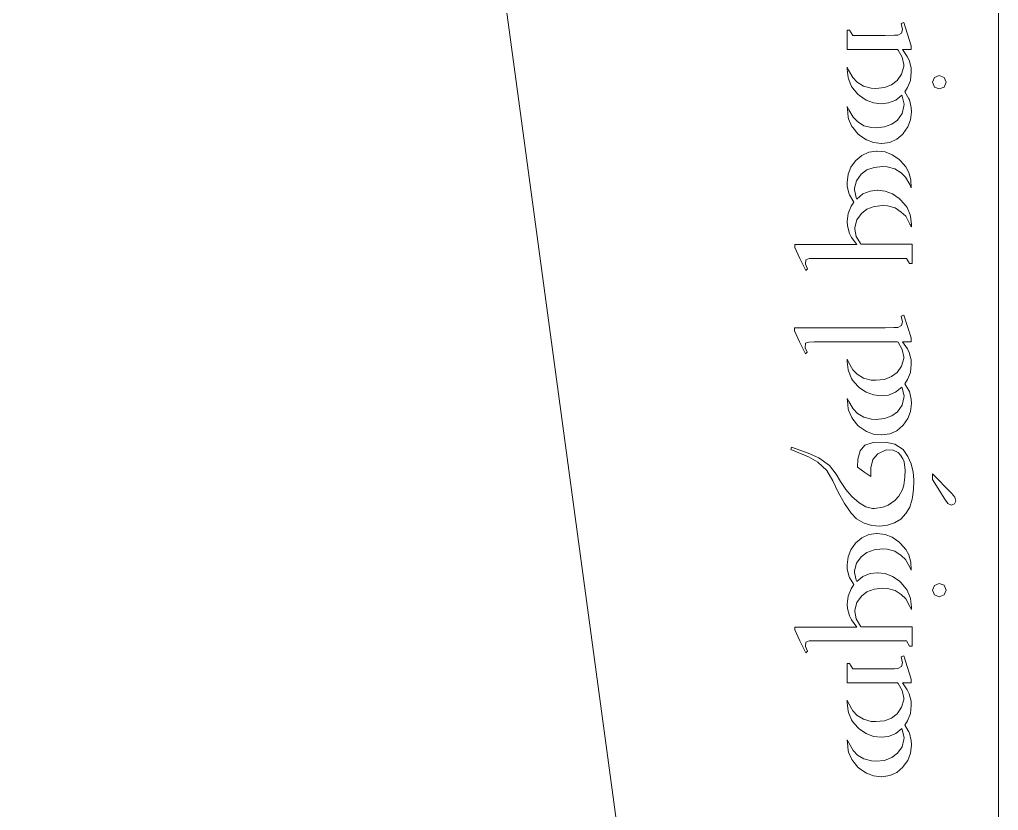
# Model space of a CAD drawing. Header units: inches. Extents: x 0.3 to 23.5, y 0.3 to 34.7.
# Drawn here: x 0.337 to 4.865, y 10.393 to 14.051 of the extents above; entities that cross this region are included whole.
import ezdxf

# ---------------------------------------------------------------- set-up
doc = ezdxf.new("R2010")
doc.units = ezdxf.units.IN
doc.header["$MEASUREMENT"] = 0
doc.layers.add('cut', color=6, linetype='Continuous', lineweight=0)
doc.layers.add('etch', color=1, linetype='Continuous', lineweight=0)

msp = doc.modelspace()

# ---------------------------------------------------------------- linework, layer by layer
at = {"layer": 'cut', "color": 6, "lineweight": 9, "true_color": 0xff00ff}
for points in [[(4.8649, 34.6554), (4.8649, 34.6554), (4.8649, 2.4646), (4.8649, 2.4646)], [(0.3366, 30.719), (0.3366, 30.719), (3.9259, 4.2305), (3.9259, 4.2305)]]:
    msp.add_open_spline(points, degree=3, dxfattribs=at)
at = {"layer": 'etch', "color": 1, "lineweight": 9, "true_color": 0xff0000}
for points in [[(4.4266, 14.0378), (4.4266, 14.0378), (4.4154, 14.0331), (4.4154, 14.0331)], [(4.4614, 13.9306), (4.4614, 13.9306), (4.4266, 14.0378), (4.4266, 14.0378)], [(4.1767, 14.003), (4.1767, 14.003), (4.1644, 14.003), (4.1644, 14.003)], [(4.1644, 14.003), (4.1644, 14.003), (4.1644, 13.9128), (4.1644, 13.9128)], [(4.1907, 13.9776), (4.1907, 13.9776), (4.1767, 14.003), (4.1767, 14.003)], [(4.4154, 14.0331), (4.4154, 14.0331), (4.421, 14.0049), (4.421, 14.0049)], [(4.421, 14.0049), (4.421, 14.0049), (4.4163, 13.9889), (4.4163, 13.9889)], [(4.3402, 13.9776), (4.3402, 13.9776), (4.1907, 13.9776), (4.1907, 13.9776)], [(4.3834, 13.9786), (4.3834, 13.9786), (4.3402, 13.9776), (4.3402, 13.9776)], [(4.3994, 13.9795), (4.3994, 13.9795), (4.3834, 13.9786), (4.3834, 13.9786)], [(4.4163, 13.9889), (4.4163, 13.9889), (4.3994, 13.9795), (4.3994, 13.9795)], [(4.1644, 13.9128), (4.1644, 13.9128), (4.3984, 13.9128), (4.3984, 13.9128)], [(4.3984, 13.9128), (4.3984, 13.9128), (4.4003, 13.9099), (4.4003, 13.9099)], [(4.4003, 13.9099), (4.4003, 13.9099), (4.4201, 13.8771), (4.4201, 13.8771)], [(4.421, 13.9128), (4.421, 13.9128), (4.4614, 13.9128), (4.4614, 13.9128)], [(4.4426, 13.8808), (4.4426, 13.8808), (4.421, 13.9128), (4.421, 13.9128)], [(4.4614, 13.9128), (4.4614, 13.9128), (4.4614, 13.9306), (4.4614, 13.9306)], [(4.4201, 13.8771), (4.4201, 13.8771), (4.4266, 13.8432), (4.4266, 13.8432)], [(4.452, 13.863), (4.452, 13.863), (4.4426, 13.8808), (4.4426, 13.8808)], [(4.4605, 13.8282), (4.4605, 13.8282), (4.452, 13.863), (4.452, 13.863)], [(4.172, 13.8178), (4.172, 13.8178), (4.1644, 13.8319), (4.1644, 13.8319)], [(4.1644, 13.8319), (4.1644, 13.8319), (4.1644, 13.8197), (4.1644, 13.8197)], [(4.1644, 13.8197), (4.1644, 13.8197), (4.1691, 13.7831), (4.1691, 13.7831)], [(4.1917, 13.7831), (4.1917, 13.7831), (4.172, 13.8178), (4.172, 13.8178)], [(4.4266, 13.8338), (4.4266, 13.8338), (4.4172, 13.7991), (4.4172, 13.7991)], [(4.4266, 13.8432), (4.4266, 13.8432), (4.4266, 13.8338), (4.4266, 13.8338)], [(4.4614, 13.8075), (4.4614, 13.8075), (4.4605, 13.8282), (4.4605, 13.8282)], [(4.1691, 13.7831), (4.1691, 13.7831), (4.171, 13.7765), (4.171, 13.7765)], [(4.171, 13.7765), (4.171, 13.7765), (4.1851, 13.7417), (4.1851, 13.7417)], [(4.2114, 13.7615), (4.2114, 13.7615), (4.1917, 13.7831), (4.1917, 13.7831)], [(4.3966, 13.769), (4.3966, 13.769), (4.3702, 13.7502), (4.3702, 13.7502)], [(4.4172, 13.7991), (4.4172, 13.7991), (4.3966, 13.769), (4.3966, 13.769)], [(4.4445, 13.737), (4.4445, 13.737), (4.4577, 13.7699), (4.4577, 13.7699)], [(4.4577, 13.7699), (4.4577, 13.7699), (4.4614, 13.8075), (4.4614, 13.8075)], [(4.5592, 13.7615), (4.5592, 13.7615), (4.5695, 13.7831), (4.5695, 13.7831)], [(4.5695, 13.7831), (4.5695, 13.7831), (4.5911, 13.7934), (4.5911, 13.7934)], [(4.5911, 13.7934), (4.5911, 13.7934), (4.6137, 13.784), (4.6137, 13.784)], [(4.6137, 13.784), (4.6137, 13.784), (4.6231, 13.7615), (4.6231, 13.7615)], [(4.1851, 13.7417), (4.1851, 13.7417), (4.1898, 13.7351), (4.1898, 13.7351)], [(4.1898, 13.7351), (4.1898, 13.7351), (4.2142, 13.706), (4.2142, 13.706)], [(4.2406, 13.7436), (4.2406, 13.7436), (4.2114, 13.7615), (4.2114, 13.7615)], [(4.2763, 13.7342), (4.2763, 13.7342), (4.2406, 13.7436), (4.2406, 13.7436)], [(4.2979, 13.7333), (4.2979, 13.7333), (4.2763, 13.7342), (4.2763, 13.7342)], [(4.3374, 13.737), (4.3374, 13.737), (4.2979, 13.7333), (4.2979, 13.7333)], [(4.3702, 13.7502), (4.3702, 13.7502), (4.3374, 13.737), (4.3374, 13.737)], [(4.4313, 13.7173), (4.4313, 13.7173), (4.4445, 13.737), (4.4445, 13.737)], [(4.5695, 13.7389), (4.5695, 13.7389), (4.5592, 13.7615), (4.5592, 13.7615)], [(4.5911, 13.7304), (4.5911, 13.7304), (4.5695, 13.7389), (4.5695, 13.7389)], [(4.6137, 13.7389), (4.6137, 13.7389), (4.5911, 13.7304), (4.5911, 13.7304)], [(4.6231, 13.7615), (4.6231, 13.7615), (4.6137, 13.7389), (4.6137, 13.7389)], [(4.2142, 13.706), (4.2142, 13.706), (4.2218, 13.6994), (4.2218, 13.6994)], [(4.2218, 13.6994), (4.2218, 13.6994), (4.2528, 13.6778), (4.2528, 13.6778)], [(4.2528, 13.6778), (4.2528, 13.6778), (4.2866, 13.6656), (4.2866, 13.6656)], [(4.3562, 13.6656), (4.3562, 13.6656), (4.39, 13.6788), (4.39, 13.6788)], [(4.39, 13.6788), (4.39, 13.6788), (4.4182, 13.7013), (4.4182, 13.7013)], [(4.4182, 13.7013), (4.4182, 13.7013), (4.4201, 13.6966), (4.4201, 13.6966)], [(4.4201, 13.6966), (4.4201, 13.6966), (4.4285, 13.66), (4.4285, 13.66)], [(4.4501, 13.6853), (4.4501, 13.6853), (4.4313, 13.7173), (4.4313, 13.7173)], [(4.453, 13.6806), (4.453, 13.6806), (4.4501, 13.6853), (4.4501, 13.6853)], [(4.4614, 13.6449), (4.4614, 13.6449), (4.453, 13.6806), (4.453, 13.6806)], [(4.1729, 13.6346), (4.1729, 13.6346), (4.1654, 13.6487), (4.1654, 13.6487)], [(4.1654, 13.6487), (4.1654, 13.6487), (4.1663, 13.6365), (4.1663, 13.6365)], [(4.1663, 13.6365), (4.1663, 13.6365), (4.1701, 13.5998), (4.1701, 13.5998)], [(4.1926, 13.5998), (4.1926, 13.5998), (4.1729, 13.6346), (4.1729, 13.6346)], [(4.2866, 13.6656), (4.2866, 13.6656), (4.3223, 13.6609), (4.3223, 13.6609)], [(4.3223, 13.6609), (4.3223, 13.6609), (4.3562, 13.6656), (4.3562, 13.6656)], [(4.4276, 13.6515), (4.4276, 13.6515), (4.4191, 13.6167), (4.4191, 13.6167)], [(4.4285, 13.66), (4.4285, 13.66), (4.4276, 13.6515), (4.4276, 13.6515)], [(4.4633, 13.6252), (4.4633, 13.6252), (4.4614, 13.6449), (4.4614, 13.6449)], [(4.1701, 13.5998), (4.1701, 13.5998), (4.172, 13.5923), (4.172, 13.5923)], [(4.172, 13.5923), (4.172, 13.5923), (4.187, 13.5575), (4.187, 13.5575)], [(4.2124, 13.5791), (4.2124, 13.5791), (4.1926, 13.5998), (4.1926, 13.5998)], [(4.3975, 13.5867), (4.3975, 13.5867), (4.3721, 13.5669), (4.3721, 13.5669)], [(4.4191, 13.6167), (4.4191, 13.6167), (4.3975, 13.5867), (4.3975, 13.5867)], [(4.4464, 13.5547), (4.4464, 13.5547), (4.4586, 13.5876), (4.4586, 13.5876)], [(4.4586, 13.5876), (4.4586, 13.5876), (4.4633, 13.6252), (4.4633, 13.6252)], [(4.187, 13.5575), (4.187, 13.5575), (4.1907, 13.5519), (4.1907, 13.5519)], [(4.1907, 13.5519), (4.1907, 13.5519), (4.2152, 13.5228), (4.2152, 13.5228)], [(4.2415, 13.5603), (4.2415, 13.5603), (4.2124, 13.5791), (4.2124, 13.5791)], [(4.2772, 13.5519), (4.2772, 13.5519), (4.2415, 13.5603), (4.2415, 13.5603)], [(4.2988, 13.55), (4.2988, 13.55), (4.2772, 13.5519), (4.2772, 13.5519)], [(4.3383, 13.5547), (4.3383, 13.5547), (4.2988, 13.55), (4.2988, 13.55)], [(4.3721, 13.5669), (4.3721, 13.5669), (4.3383, 13.5547), (4.3383, 13.5547)], [(4.4248, 13.5246), (4.4248, 13.5246), (4.4464, 13.5547), (4.4464, 13.5547)], [(4.2152, 13.5228), (4.2152, 13.5228), (4.2236, 13.5152), (4.2236, 13.5152)], [(4.2236, 13.5152), (4.2236, 13.5152), (4.2547, 13.4946), (4.2547, 13.4946)], [(4.2547, 13.4946), (4.2547, 13.4946), (4.2875, 13.4823), (4.2875, 13.4823)], [(4.3627, 13.4833), (4.3627, 13.4833), (4.3947, 13.4983), (4.3947, 13.4983)], [(4.3947, 13.4983), (4.3947, 13.4983), (4.4229, 13.5218), (4.4229, 13.5218)], [(4.4229, 13.5218), (4.4229, 13.5218), (4.4248, 13.5246), (4.4248, 13.5246)], [(4.2875, 13.4823), (4.2875, 13.4823), (4.3242, 13.4786), (4.3242, 13.4786)], [(4.3242, 13.4786), (4.3242, 13.4786), (4.3261, 13.4786), (4.3261, 13.4786)], [(4.3261, 13.4786), (4.3261, 13.4786), (4.3627, 13.4833), (4.3627, 13.4833)], [(4.233, 13.4231), (4.233, 13.4231), (4.2048, 13.3996), (4.2048, 13.3996)], [(4.265, 13.4382), (4.265, 13.4382), (4.233, 13.4231), (4.233, 13.4231)], [(4.3016, 13.4429), (4.3016, 13.4429), (4.265, 13.4382), (4.265, 13.4382)], [(4.3035, 13.4429), (4.3035, 13.4429), (4.3016, 13.4429), (4.3016, 13.4429)], [(4.3045, 13.4429), (4.3045, 13.4429), (4.3035, 13.4429), (4.3035, 13.4429)], [(4.3402, 13.4391), (4.3402, 13.4391), (4.3045, 13.4429), (4.3045, 13.4429)], [(4.374, 13.426), (4.374, 13.426), (4.3402, 13.4391), (4.3402, 13.4391)], [(4.4041, 13.4053), (4.4041, 13.4053), (4.374, 13.426), (4.374, 13.426)], [(4.4125, 13.3978), (4.4125, 13.3978), (4.4041, 13.4053), (4.4041, 13.4053)], [(4.1814, 13.3686), (4.1814, 13.3686), (4.1691, 13.3357), (4.1691, 13.3357)], [(4.2039, 13.3978), (4.2039, 13.3978), (4.1814, 13.3686), (4.1814, 13.3686)], [(4.2048, 13.3996), (4.2048, 13.3996), (4.2039, 13.3978), (4.2039, 13.3978)], [(4.2556, 13.3555), (4.2556, 13.3555), (4.2894, 13.3677), (4.2894, 13.3677)], [(4.2894, 13.3677), (4.2894, 13.3677), (4.3289, 13.3714), (4.3289, 13.3714)], [(4.3289, 13.3714), (4.3289, 13.3714), (4.3496, 13.3705), (4.3496, 13.3705)], [(4.3496, 13.3705), (4.3496, 13.3705), (4.3853, 13.3611), (4.3853, 13.3611)], [(4.3853, 13.3611), (4.3853, 13.3611), (4.4144, 13.3423), (4.4144, 13.3423)], [(4.437, 13.3696), (4.437, 13.3696), (4.4125, 13.3978), (4.4125, 13.3978)], [(4.4501, 13.3442), (4.4501, 13.3442), (4.437, 13.3696), (4.437, 13.3696)], [(4.1691, 13.3357), (4.1691, 13.3357), (4.1644, 13.2981), (4.1644, 13.2981)], [(4.2086, 13.3057), (4.2086, 13.3057), (4.2302, 13.3357), (4.2302, 13.3357)], [(4.2302, 13.3357), (4.2302, 13.3357), (4.2556, 13.3555), (4.2556, 13.3555)], [(4.4144, 13.3423), (4.4144, 13.3423), (4.4351, 13.3226), (4.4351, 13.3226)], [(4.4351, 13.3226), (4.4351, 13.3226), (4.4548, 13.2878), (4.4548, 13.2878)], [(4.4595, 13.3104), (4.4595, 13.3104), (4.4501, 13.3442), (4.4501, 13.3442)], [(4.1644, 13.2981), (4.1644, 13.2981), (4.1654, 13.2784), (4.1654, 13.2784)], [(4.1654, 13.2784), (4.1654, 13.2784), (4.1748, 13.2436), (4.1748, 13.2436)], [(4.1992, 13.2709), (4.1992, 13.2709), (4.2086, 13.3057), (4.2086, 13.3057)], [(4.1992, 13.2634), (4.1992, 13.2634), (4.1992, 13.2709), (4.1992, 13.2709)], [(4.4548, 13.2878), (4.4548, 13.2878), (4.4614, 13.2737), (4.4614, 13.2737)], [(4.4614, 13.2737), (4.4614, 13.2737), (4.4595, 13.3104), (4.4595, 13.3104)], [(4.1748, 13.2436), (4.1748, 13.2436), (4.1757, 13.2399), (4.1757, 13.2399)], [(4.1757, 13.2399), (4.1757, 13.2399), (4.1964, 13.207), (4.1964, 13.207)], [(4.2067, 13.2277), (4.2067, 13.2277), (4.1992, 13.2634), (4.1992, 13.2634)], [(4.2095, 13.2211), (4.2095, 13.2211), (4.2067, 13.2277), (4.2067, 13.2277)], [(4.2377, 13.2446), (4.2377, 13.2446), (4.2095, 13.2211), (4.2095, 13.2211)], [(4.2716, 13.2577), (4.2716, 13.2577), (4.2377, 13.2446), (4.2377, 13.2446)], [(4.3045, 13.2615), (4.3045, 13.2615), (4.2716, 13.2577), (4.2716, 13.2577)], [(4.3054, 13.2615), (4.3054, 13.2615), (4.3045, 13.2615), (4.3045, 13.2615)], [(4.3411, 13.2577), (4.3411, 13.2577), (4.3054, 13.2615), (4.3054, 13.2615)], [(4.375, 13.2446), (4.375, 13.2446), (4.3411, 13.2577), (4.3411, 13.2577)], [(4.406, 13.2239), (4.406, 13.2239), (4.375, 13.2446), (4.375, 13.2446)], [(4.4135, 13.2164), (4.4135, 13.2164), (4.406, 13.2239), (4.406, 13.2239)], [(4.1832, 13.1882), (4.1832, 13.1882), (4.1701, 13.1544), (4.1701, 13.1544)], [(4.1964, 13.207), (4.1964, 13.207), (4.1832, 13.1882), (4.1832, 13.1882)], [(4.2565, 13.1741), (4.2565, 13.1741), (4.2904, 13.1863), (4.2904, 13.1863)], [(4.2904, 13.1863), (4.2904, 13.1863), (4.3298, 13.191), (4.3298, 13.191)], [(4.3298, 13.191), (4.3298, 13.191), (4.3515, 13.1891), (4.3515, 13.1891)], [(4.3515, 13.1891), (4.3515, 13.1891), (4.3872, 13.1797), (4.3872, 13.1797)], [(4.3872, 13.1797), (4.3872, 13.1797), (4.4154, 13.1609), (4.4154, 13.1609)], [(4.4379, 13.1882), (4.4379, 13.1882), (4.4135, 13.2164), (4.4135, 13.2164)], [(4.4426, 13.1816), (4.4426, 13.1816), (4.4379, 13.1882), (4.4379, 13.1882)], [(4.4567, 13.1478), (4.4567, 13.1478), (4.4426, 13.1816), (4.4426, 13.1816)], [(4.1701, 13.1544), (4.1701, 13.1544), (4.1654, 13.1168), (4.1654, 13.1168)], [(4.2095, 13.1243), (4.2095, 13.1243), (4.2312, 13.1544), (4.2312, 13.1544)], [(4.2312, 13.1544), (4.2312, 13.1544), (4.2565, 13.1741), (4.2565, 13.1741)], [(4.4154, 13.1609), (4.4154, 13.1609), (4.436, 13.1412), (4.436, 13.1412)], [(4.436, 13.1412), (4.436, 13.1412), (4.4558, 13.1055), (4.4558, 13.1055)], [(4.4586, 13.1403), (4.4586, 13.1403), (4.4567, 13.1478), (4.4567, 13.1478)], [(4.4624, 13.1045), (4.4624, 13.1045), (4.4586, 13.1403), (4.4586, 13.1403)], [(4.1654, 13.1168), (4.1654, 13.1168), (4.1663, 13.097), (4.1663, 13.097)], [(4.1663, 13.097), (4.1663, 13.097), (4.1757, 13.0623), (4.1757, 13.0623)], [(4.2001, 13.0895), (4.2001, 13.0895), (4.2095, 13.1243), (4.2095, 13.1243)], [(4.2001, 13.082), (4.2001, 13.082), (4.2001, 13.0895), (4.2001, 13.0895)], [(4.4558, 13.1055), (4.4558, 13.1055), (4.4633, 13.0923), (4.4633, 13.0923)], [(4.4633, 13.0923), (4.4633, 13.0923), (4.4624, 13.1045), (4.4624, 13.1045)], [(4.1757, 13.0623), (4.1757, 13.0623), (4.1851, 13.0435), (4.1851, 13.0435)], [(4.1851, 13.0435), (4.1851, 13.0435), (4.2095, 13.0106), (4.2095, 13.0106)], [(4.2067, 13.0482), (4.2067, 13.0482), (4.2001, 13.082), (4.2001, 13.082)], [(4.2265, 13.0153), (4.2265, 13.0153), (4.2067, 13.0482), (4.2067, 13.0482)], [(4.2095, 13.0106), (4.2095, 13.0106), (3.9229, 13.0106), (3.9229, 13.0106)], [(3.9229, 13.0106), (3.9229, 13.0106), (3.9229, 12.9965), (3.9229, 12.9965)], [(3.9229, 12.9965), (3.9229, 12.9965), (3.9464, 12.9467), (3.9464, 12.9467)], [(4.2283, 13.0124), (4.2283, 13.0124), (4.2265, 13.0153), (4.2265, 13.0153)], [(4.4661, 13.0124), (4.4661, 13.0124), (4.2283, 13.0124), (4.2283, 13.0124)], [(4.4661, 12.9222), (4.4661, 12.9222), (4.4661, 13.0124), (4.4661, 13.0124)], [(3.9464, 12.9467), (3.9464, 12.9467), (3.9737, 12.8912), (3.9737, 12.8912)], [(3.9718, 12.9203), (3.9718, 12.9203), (3.9746, 12.9401), (3.9746, 12.9401)], [(3.9821, 12.8987), (3.9821, 12.8987), (3.9718, 12.9203), (3.9718, 12.9203)], [(3.9746, 12.9401), (3.9746, 12.9401), (3.9887, 12.9467), (3.9887, 12.9467)], [(3.9887, 12.9467), (3.9887, 12.9467), (4.0169, 12.9467), (4.0169, 12.9467)], [(4.0169, 12.9467), (4.0169, 12.9467), (4.4398, 12.9467), (4.4398, 12.9467)], [(4.4398, 12.9467), (4.4398, 12.9467), (4.4539, 12.9222), (4.4539, 12.9222)], [(4.4539, 12.9222), (4.4539, 12.9222), (4.4661, 12.9222), (4.4661, 12.9222)], [(3.9737, 12.8912), (3.9737, 12.8912), (3.9821, 12.8987), (3.9821, 12.8987)], [(4.4266, 12.6845), (4.4266, 12.6845), (4.4154, 12.6798), (4.4154, 12.6798)], [(4.4154, 12.6798), (4.4154, 12.6798), (4.421, 12.6525), (4.421, 12.6525)], [(4.4614, 12.5783), (4.4614, 12.5783), (4.4266, 12.6845), (4.4266, 12.6845)], [(4.4163, 12.6356), (4.4163, 12.6356), (4.3994, 12.6271), (4.3994, 12.6271)], [(4.421, 12.6525), (4.421, 12.6525), (4.4163, 12.6356), (4.4163, 12.6356)], [(4.3402, 12.6252), (4.3402, 12.6252), (3.921, 12.6252), (3.921, 12.6252)], [(3.921, 12.6252), (3.921, 12.6252), (3.921, 12.6111), (3.921, 12.6111)], [(3.921, 12.6111), (3.921, 12.6111), (3.9445, 12.5604), (3.9445, 12.5604)], [(4.3815, 12.6262), (4.3815, 12.6262), (4.3402, 12.6252), (4.3402, 12.6252)], [(4.3994, 12.6271), (4.3994, 12.6271), (4.3815, 12.6262), (4.3815, 12.6262)], [(3.9445, 12.5604), (3.9445, 12.5604), (3.9718, 12.505), (3.9718, 12.505)], [(3.9708, 12.5331), (3.9708, 12.5331), (3.9727, 12.5538), (3.9727, 12.5538)], [(3.9727, 12.5538), (3.9727, 12.5538), (3.9878, 12.5595), (3.9878, 12.5595)], [(3.9878, 12.5595), (3.9878, 12.5595), (4.0131, 12.5604), (4.0131, 12.5604)], [(4.0131, 12.5604), (4.0131, 12.5604), (4.3984, 12.5604), (4.3984, 12.5604)], [(4.3984, 12.5604), (4.3984, 12.5604), (4.4003, 12.5585), (4.4003, 12.5585)], [(4.4003, 12.5585), (4.4003, 12.5585), (4.4201, 12.5256), (4.4201, 12.5256)], [(4.421, 12.5604), (4.421, 12.5604), (4.4614, 12.5604), (4.4614, 12.5604)], [(4.4436, 12.5284), (4.4436, 12.5284), (4.421, 12.5604), (4.421, 12.5604)], [(4.4614, 12.5604), (4.4614, 12.5604), (4.4614, 12.5783), (4.4614, 12.5783)], [(3.9802, 12.5125), (3.9802, 12.5125), (3.9708, 12.5331), (3.9708, 12.5331)], [(3.9718, 12.505), (3.9718, 12.505), (3.9802, 12.5125), (3.9802, 12.5125)], [(4.4201, 12.5256), (4.4201, 12.5256), (4.4266, 12.4918), (4.4266, 12.4918)], [(4.452, 12.5115), (4.452, 12.5115), (4.4436, 12.5284), (4.4436, 12.5284)], [(4.4605, 12.4768), (4.4605, 12.4768), (4.452, 12.5115), (4.452, 12.5115)], [(4.172, 12.4664), (4.172, 12.4664), (4.1644, 12.4805), (4.1644, 12.4805)], [(4.1644, 12.4805), (4.1644, 12.4805), (4.1644, 12.4683), (4.1644, 12.4683)], [(4.1644, 12.4683), (4.1644, 12.4683), (4.1691, 12.4316), (4.1691, 12.4316)], [(4.1917, 12.4316), (4.1917, 12.4316), (4.172, 12.4664), (4.172, 12.4664)], [(4.4266, 12.4833), (4.4266, 12.4833), (4.4172, 12.4486), (4.4172, 12.4486)], [(4.4266, 12.4918), (4.4266, 12.4918), (4.4266, 12.4833), (4.4266, 12.4833)], [(4.4577, 12.4194), (4.4577, 12.4194), (4.4614, 12.4561), (4.4614, 12.4561)], [(4.4614, 12.4561), (4.4614, 12.4561), (4.4605, 12.4768), (4.4605, 12.4768)], [(4.1691, 12.4316), (4.1691, 12.4316), (4.171, 12.426), (4.171, 12.426)], [(4.171, 12.426), (4.171, 12.426), (4.1851, 12.3912), (4.1851, 12.3912)], [(4.2114, 12.411), (4.2114, 12.411), (4.1917, 12.4316), (4.1917, 12.4316)], [(4.2406, 12.3931), (4.2406, 12.3931), (4.2114, 12.411), (4.2114, 12.411)], [(4.3966, 12.4185), (4.3966, 12.4185), (4.3702, 12.3997), (4.3702, 12.3997)], [(4.4172, 12.4486), (4.4172, 12.4486), (4.3966, 12.4185), (4.3966, 12.4185)], [(4.4445, 12.3856), (4.4445, 12.3856), (4.4577, 12.4194), (4.4577, 12.4194)], [(4.1851, 12.3912), (4.1851, 12.3912), (4.1898, 12.3837), (4.1898, 12.3837)], [(4.1898, 12.3837), (4.1898, 12.3837), (4.2142, 12.3555), (4.2142, 12.3555)], [(4.2763, 12.3837), (4.2763, 12.3837), (4.2406, 12.3931), (4.2406, 12.3931)], [(4.2979, 12.3828), (4.2979, 12.3828), (4.2763, 12.3837), (4.2763, 12.3837)], [(4.3374, 12.3865), (4.3374, 12.3865), (4.2979, 12.3828), (4.2979, 12.3828)], [(4.3702, 12.3997), (4.3702, 12.3997), (4.3374, 12.3865), (4.3374, 12.3865)], [(4.4313, 12.3668), (4.4313, 12.3668), (4.4445, 12.3856), (4.4445, 12.3856)], [(4.4511, 12.3348), (4.4511, 12.3348), (4.4313, 12.3668), (4.4313, 12.3668)], [(4.2142, 12.3555), (4.2142, 12.3555), (4.2218, 12.348), (4.2218, 12.348)], [(4.2218, 12.348), (4.2218, 12.348), (4.2528, 12.3273), (4.2528, 12.3273)], [(4.2528, 12.3273), (4.2528, 12.3273), (4.2866, 12.3151), (4.2866, 12.3151)], [(4.3562, 12.3142), (4.3562, 12.3142), (4.389, 12.3283), (4.389, 12.3283)], [(4.389, 12.3283), (4.389, 12.3283), (4.4182, 12.3508), (4.4182, 12.3508)], [(4.4182, 12.3508), (4.4182, 12.3508), (4.4201, 12.3461), (4.4201, 12.3461)], [(4.4201, 12.3461), (4.4201, 12.3461), (4.4285, 12.3104), (4.4285, 12.3104)], [(4.453, 12.3301), (4.453, 12.3301), (4.4511, 12.3348), (4.4511, 12.3348)], [(4.4614, 12.2954), (4.4614, 12.2954), (4.453, 12.3301), (4.453, 12.3301)], [(4.1729, 12.285), (4.1729, 12.285), (4.1654, 12.2982), (4.1654, 12.2982)], [(4.1654, 12.2982), (4.1654, 12.2982), (4.1663, 12.2869), (4.1663, 12.2869)], [(4.1663, 12.2869), (4.1663, 12.2869), (4.1701, 12.2503), (4.1701, 12.2503)], [(4.1926, 12.2503), (4.1926, 12.2503), (4.1729, 12.285), (4.1729, 12.285)], [(4.2866, 12.3151), (4.2866, 12.3151), (4.3223, 12.3104), (4.3223, 12.3104)], [(4.3223, 12.3104), (4.3223, 12.3104), (4.3562, 12.3142), (4.3562, 12.3142)], [(4.4276, 12.302), (4.4276, 12.302), (4.4191, 12.2672), (4.4191, 12.2672)], [(4.4285, 12.3104), (4.4285, 12.3104), (4.4276, 12.302), (4.4276, 12.302)], [(4.4586, 12.238), (4.4586, 12.238), (4.4633, 12.2756), (4.4633, 12.2756)], [(4.4633, 12.2756), (4.4633, 12.2756), (4.4614, 12.2954), (4.4614, 12.2954)], [(4.1701, 12.2503), (4.1701, 12.2503), (4.172, 12.2437), (4.172, 12.2437)], [(4.172, 12.2437), (4.172, 12.2437), (4.187, 12.2099), (4.187, 12.2099)], [(4.2124, 12.2296), (4.2124, 12.2296), (4.1926, 12.2503), (4.1926, 12.2503)], [(4.2415, 12.2117), (4.2415, 12.2117), (4.2124, 12.2296), (4.2124, 12.2296)], [(4.3975, 12.2371), (4.3975, 12.2371), (4.3721, 12.2183), (4.3721, 12.2183)], [(4.4191, 12.2672), (4.4191, 12.2672), (4.3975, 12.2371), (4.3975, 12.2371)], [(4.4464, 12.2052), (4.4464, 12.2052), (4.4586, 12.238), (4.4586, 12.238)], [(4.187, 12.2099), (4.187, 12.2099), (4.1907, 12.2023), (4.1907, 12.2023)], [(4.1907, 12.2023), (4.1907, 12.2023), (4.2152, 12.1732), (4.2152, 12.1732)], [(4.2772, 12.2023), (4.2772, 12.2023), (4.2415, 12.2117), (4.2415, 12.2117)], [(4.2988, 12.2014), (4.2988, 12.2014), (4.2772, 12.2023), (4.2772, 12.2023)], [(4.3383, 12.2052), (4.3383, 12.2052), (4.2988, 12.2014), (4.2988, 12.2014)], [(4.3721, 12.2183), (4.3721, 12.2183), (4.3383, 12.2052), (4.3383, 12.2052)], [(4.4248, 12.1751), (4.4248, 12.1751), (4.4464, 12.2052), (4.4464, 12.2052)], [(4.2152, 12.1732), (4.2152, 12.1732), (4.2227, 12.1666), (4.2227, 12.1666)], [(4.2227, 12.1666), (4.2227, 12.1666), (4.2547, 12.1459), (4.2547, 12.1459)], [(4.2547, 12.1459), (4.2547, 12.1459), (4.2875, 12.1337), (4.2875, 12.1337)], [(4.3618, 12.1347), (4.3618, 12.1347), (4.3947, 12.1488), (4.3947, 12.1488)], [(4.3947, 12.1488), (4.3947, 12.1488), (4.4229, 12.1732), (4.4229, 12.1732)], [(4.4229, 12.1732), (4.4229, 12.1732), (4.4248, 12.1751), (4.4248, 12.1751)], [(4.2857, 12.0952), (4.2857, 12.0952), (4.2462, 12.082), (4.2462, 12.082)], [(4.343, 12.0971), (4.343, 12.0971), (4.2857, 12.0952), (4.2857, 12.0952)], [(4.2875, 12.1337), (4.2875, 12.1337), (4.3242, 12.13), (4.3242, 12.13)], [(4.3242, 12.13), (4.3242, 12.13), (4.3251, 12.13), (4.3251, 12.13)], [(4.3251, 12.13), (4.3251, 12.13), (4.3618, 12.1347), (4.3618, 12.1347)], [(4.3853, 12.0877), (4.3853, 12.0877), (4.343, 12.0971), (4.343, 12.0971)], [(3.9069, 12.0726), (3.9069, 12.0726), (3.9041, 12.0632), (3.9041, 12.0632)], [(3.9041, 12.0632), (3.9041, 12.0632), (3.9859, 12.0285), (3.9859, 12.0285)], [(3.984, 12.0454), (3.984, 12.0454), (3.9069, 12.0726), (3.9069, 12.0726)], [(4.0347, 12.0238), (4.0347, 12.0238), (3.984, 12.0454), (3.984, 12.0454)], [(4.2246, 12.0557), (4.2246, 12.0557), (4.2142, 12.0181), (4.2142, 12.0181)], [(4.2462, 12.082), (4.2462, 12.082), (4.2246, 12.0557), (4.2246, 12.0557)], [(4.3063, 12.0426), (4.3063, 12.0426), (4.3449, 12.0604), (4.3449, 12.0604)], [(4.3449, 12.0604), (4.3449, 12.0604), (4.3787, 12.0595), (4.3787, 12.0595)], [(4.3787, 12.0595), (4.3787, 12.0595), (4.4013, 12.0491), (4.4013, 12.0491)], [(4.4238, 12.0623), (4.4238, 12.0623), (4.3853, 12.0877), (4.3853, 12.0877)], [(4.4013, 12.0491), (4.4013, 12.0491), (4.4116, 12.036), (4.4116, 12.036)], [(4.4454, 12.0294), (4.4454, 12.0294), (4.4238, 12.0623), (4.4238, 12.0623)], [(3.9859, 12.0285), (3.9859, 12.0285), (4.0291, 12.004), (4.0291, 12.004)], [(4.0291, 12.004), (4.0291, 12.004), (4.0714, 11.9646), (4.0714, 11.9646)], [(4.0836, 11.989), (4.0836, 11.989), (4.0347, 12.0238), (4.0347, 12.0238)], [(4.2142, 12.0181), (4.2142, 12.0181), (4.2124, 11.9805), (4.2124, 11.9805)], [(4.2753, 11.9777), (4.2753, 11.9777), (4.2838, 12.0163), (4.2838, 12.0163)], [(4.2838, 12.0163), (4.2838, 12.0163), (4.3063, 12.0426), (4.3063, 12.0426)], [(4.4116, 12.036), (4.4116, 12.036), (4.4229, 12.0191), (4.4229, 12.0191)], [(4.4229, 12.0191), (4.4229, 12.0191), (4.4285, 12.005), (4.4285, 12.005)], [(4.4285, 12.005), (4.4285, 12.005), (4.4332, 11.9674), (4.4332, 11.9674)], [(4.4605, 11.9965), (4.4605, 11.9965), (4.4454, 12.0294), (4.4454, 12.0294)], [(4.0714, 11.9646), (4.0714, 11.9646), (4.0996, 11.9176), (4.0996, 11.9176)], [(4.1146, 11.9486), (4.1146, 11.9486), (4.0836, 11.989), (4.0836, 11.989)], [(4.2124, 11.9805), (4.2124, 11.9805), (4.2462, 11.9561), (4.2462, 11.9561)], [(4.2462, 11.9561), (4.2462, 11.9561), (4.2753, 11.9373), (4.2753, 11.9373)], [(4.2753, 11.9373), (4.2753, 11.9373), (4.2753, 11.9777), (4.2753, 11.9777)], [(4.4332, 11.9674), (4.4332, 11.9674), (4.4323, 11.9345), (4.4323, 11.9345)], [(4.4614, 11.9946), (4.4614, 11.9946), (4.4605, 11.9965), (4.4605, 11.9965)], [(4.4699, 11.9599), (4.4699, 11.9599), (4.4614, 11.9946), (4.4614, 11.9946)], [(4.4736, 11.9213), (4.4736, 11.9213), (4.4699, 11.9599), (4.4699, 11.9599)], [(4.0996, 11.9176), (4.0996, 11.9176), (4.124, 11.8649), (4.124, 11.8649)], [(4.1344, 11.9148), (4.1344, 11.9148), (4.1146, 11.9486), (4.1146, 11.9486)], [(4.1588, 11.8772), (4.1588, 11.8772), (4.1344, 11.9148), (4.1344, 11.9148)], [(4.4323, 11.9345), (4.4323, 11.9345), (4.4276, 11.8978), (4.4276, 11.8978)], [(4.4727, 11.8781), (4.4727, 11.8781), (4.4736, 11.9176), (4.4736, 11.9176)], [(4.4736, 11.9176), (4.4736, 11.9176), (4.4736, 11.9213), (4.4736, 11.9213)], [(4.5592, 11.9242), (4.5592, 11.9242), (4.5592, 11.9495), (4.5592, 11.9495)], [(4.5592, 11.9495), (4.5592, 11.9495), (4.6475, 11.8612), (4.6475, 11.8612)], [(4.6174, 11.8321), (4.6174, 11.8321), (4.5592, 11.9242), (4.5592, 11.9242)], [(4.124, 11.8649), (4.124, 11.8649), (4.1522, 11.8133), (4.1522, 11.8133)], [(4.187, 11.8443), (4.187, 11.8443), (4.1588, 11.8772), (4.1588, 11.8772)], [(4.421, 11.8772), (4.421, 11.8772), (4.4041, 11.8462), (4.4041, 11.8462)], [(4.4276, 11.8978), (4.4276, 11.8978), (4.421, 11.8772), (4.421, 11.8772)], [(4.468, 11.8424), (4.468, 11.8424), (4.4727, 11.8781), (4.4727, 11.8781)], [(4.2199, 11.8161), (4.2199, 11.8161), (4.187, 11.8443), (4.187, 11.8443)], [(4.3862, 11.8264), (4.3862, 11.8264), (4.3552, 11.8057), (4.3552, 11.8057)], [(4.4041, 11.8462), (4.4041, 11.8462), (4.3862, 11.8264), (4.3862, 11.8264)], [(4.4548, 11.7963), (4.4548, 11.7963), (4.4661, 11.8321), (4.4661, 11.8321)], [(4.4661, 11.8321), (4.4661, 11.8321), (4.468, 11.8424), (4.468, 11.8424)], [(4.6315, 11.8133), (4.6315, 11.8133), (4.6174, 11.8321), (4.6174, 11.8321)], [(4.6475, 11.8612), (4.6475, 11.8612), (4.6625, 11.8424), (4.6625, 11.8424)], [(4.6682, 11.8227), (4.6682, 11.8227), (4.6616, 11.8114), (4.6616, 11.8114)], [(4.6625, 11.8424), (4.6625, 11.8424), (4.6682, 11.8227), (4.6682, 11.8227)], [(4.1522, 11.8133), (4.1522, 11.8133), (4.1804, 11.7719), (4.1804, 11.7719)], [(4.2518, 11.7973), (4.2518, 11.7973), (4.2199, 11.8161), (4.2199, 11.8161)], [(4.2819, 11.7898), (4.2819, 11.7898), (4.2518, 11.7973), (4.2518, 11.7973)], [(4.2913, 11.7888), (4.2913, 11.7888), (4.2819, 11.7898), (4.2819, 11.7898)], [(4.3298, 11.7954), (4.3298, 11.7954), (4.2913, 11.7888), (4.2913, 11.7888)], [(4.3552, 11.8057), (4.3552, 11.8057), (4.3298, 11.7954), (4.3298, 11.7954)], [(4.437, 11.7663), (4.437, 11.7663), (4.4548, 11.7963), (4.4548, 11.7963)], [(4.6484, 11.8057), (4.6484, 11.8057), (4.6315, 11.8133), (4.6315, 11.8133)], [(4.6616, 11.8114), (4.6616, 11.8114), (4.6484, 11.8057), (4.6484, 11.8057)], [(4.1804, 11.7719), (4.1804, 11.7719), (4.1832, 11.7681), (4.1832, 11.7681)], [(4.1832, 11.7681), (4.1832, 11.7681), (4.2086, 11.7418), (4.2086, 11.7418)], [(4.2086, 11.7418), (4.2086, 11.7418), (4.2406, 11.723), (4.2406, 11.723)], [(4.3834, 11.723), (4.3834, 11.723), (4.4135, 11.7409), (4.4135, 11.7409)], [(4.4135, 11.7409), (4.4135, 11.7409), (4.437, 11.7663), (4.437, 11.7663)], [(4.2406, 11.723), (4.2406, 11.723), (4.2434, 11.7221), (4.2434, 11.7221)], [(4.2434, 11.7221), (4.2434, 11.7221), (4.28, 11.7108), (4.28, 11.7108)], [(4.28, 11.7108), (4.28, 11.7108), (4.3167, 11.7071), (4.3167, 11.7071)], [(4.3167, 11.7071), (4.3167, 11.7071), (4.3524, 11.7118), (4.3524, 11.7118)], [(4.3524, 11.7118), (4.3524, 11.7118), (4.3834, 11.723), (4.3834, 11.723)], [(4.233, 11.6544), (4.233, 11.6544), (4.2048, 11.63), (4.2048, 11.63)], [(4.265, 11.6685), (4.265, 11.6685), (4.233, 11.6544), (4.233, 11.6544)], [(4.3016, 11.6742), (4.3016, 11.6742), (4.265, 11.6685), (4.265, 11.6685)], [(4.3035, 11.6742), (4.3035, 11.6742), (4.3016, 11.6742), (4.3016, 11.6742)], [(4.3045, 11.6742), (4.3045, 11.6742), (4.3035, 11.6742), (4.3035, 11.6742)], [(4.3402, 11.6695), (4.3402, 11.6695), (4.3045, 11.6742), (4.3045, 11.6742)], [(4.374, 11.6573), (4.374, 11.6573), (4.3402, 11.6695), (4.3402, 11.6695)], [(4.4041, 11.6356), (4.4041, 11.6356), (4.374, 11.6573), (4.374, 11.6573)], [(4.1814, 11.599), (4.1814, 11.599), (4.1691, 11.5661), (4.1691, 11.5661)], [(4.2039, 11.6291), (4.2039, 11.6291), (4.1814, 11.599), (4.1814, 11.599)], [(4.2048, 11.63), (4.2048, 11.63), (4.2039, 11.6291), (4.2039, 11.6291)], [(4.2556, 11.5858), (4.2556, 11.5858), (4.2894, 11.598), (4.2894, 11.598)], [(4.2894, 11.598), (4.2894, 11.598), (4.3289, 11.6027), (4.3289, 11.6027)], [(4.3289, 11.6027), (4.3289, 11.6027), (4.3496, 11.6009), (4.3496, 11.6009)], [(4.3496, 11.6009), (4.3496, 11.6009), (4.3853, 11.5915), (4.3853, 11.5915)], [(4.4125, 11.6281), (4.4125, 11.6281), (4.4041, 11.6356), (4.4041, 11.6356)], [(4.437, 11.5999), (4.437, 11.5999), (4.4125, 11.6281), (4.4125, 11.6281)], [(4.4501, 11.5745), (4.4501, 11.5745), (4.437, 11.5999), (4.437, 11.5999)], [(4.1691, 11.5661), (4.1691, 11.5661), (4.1644, 11.5285), (4.1644, 11.5285)], [(4.2086, 11.536), (4.2086, 11.536), (4.2302, 11.5661), (4.2302, 11.5661)], [(4.2302, 11.5661), (4.2302, 11.5661), (4.2556, 11.5858), (4.2556, 11.5858)], [(4.3853, 11.5915), (4.3853, 11.5915), (4.4144, 11.5727), (4.4144, 11.5727)], [(4.4144, 11.5727), (4.4144, 11.5727), (4.4351, 11.5529), (4.4351, 11.5529)], [(4.4351, 11.5529), (4.4351, 11.5529), (4.4548, 11.5182), (4.4548, 11.5182)], [(4.4595, 11.5407), (4.4595, 11.5407), (4.4501, 11.5745), (4.4501, 11.5745)], [(4.1644, 11.5285), (4.1644, 11.5285), (4.1654, 11.5088), (4.1654, 11.5088)], [(4.1654, 11.5088), (4.1654, 11.5088), (4.1748, 11.474), (4.1748, 11.474)], [(4.1992, 11.5012), (4.1992, 11.5012), (4.2086, 11.536), (4.2086, 11.536)], [(4.4548, 11.5182), (4.4548, 11.5182), (4.4614, 11.5041), (4.4614, 11.5041)], [(4.4614, 11.5041), (4.4614, 11.5041), (4.4595, 11.5407), (4.4595, 11.5407)], [(4.1748, 11.474), (4.1748, 11.474), (4.1757, 11.4702), (4.1757, 11.4702)], [(4.1757, 11.4702), (4.1757, 11.4702), (4.1964, 11.4373), (4.1964, 11.4373)], [(4.1992, 11.4937), (4.1992, 11.4937), (4.1992, 11.5012), (4.1992, 11.5012)], [(4.2067, 11.458), (4.2067, 11.458), (4.1992, 11.4937), (4.1992, 11.4937)], [(4.2095, 11.4514), (4.2095, 11.4514), (4.2067, 11.458), (4.2067, 11.458)], [(4.2377, 11.4749), (4.2377, 11.4749), (4.2095, 11.4514), (4.2095, 11.4514)], [(4.2716, 11.4881), (4.2716, 11.4881), (4.2377, 11.4749), (4.2377, 11.4749)], [(4.3045, 11.4918), (4.3045, 11.4918), (4.2716, 11.4881), (4.2716, 11.4881)], [(4.3054, 11.4918), (4.3054, 11.4918), (4.3045, 11.4918), (4.3045, 11.4918)], [(4.3411, 11.4881), (4.3411, 11.4881), (4.3054, 11.4918), (4.3054, 11.4918)], [(4.375, 11.4749), (4.375, 11.4749), (4.3411, 11.4881), (4.3411, 11.4881)], [(4.406, 11.4543), (4.406, 11.4543), (4.375, 11.4749), (4.375, 11.4749)], [(4.1832, 11.4185), (4.1832, 11.4185), (4.1701, 11.3847), (4.1701, 11.3847)], [(4.1964, 11.4373), (4.1964, 11.4373), (4.1832, 11.4185), (4.1832, 11.4185)], [(4.2565, 11.4044), (4.2565, 11.4044), (4.2904, 11.4167), (4.2904, 11.4167)], [(4.2904, 11.4167), (4.2904, 11.4167), (4.3298, 11.4214), (4.3298, 11.4214)], [(4.3298, 11.4214), (4.3298, 11.4214), (4.3515, 11.4195), (4.3515, 11.4195)], [(4.3515, 11.4195), (4.3515, 11.4195), (4.3872, 11.4101), (4.3872, 11.4101)], [(4.4135, 11.4467), (4.4135, 11.4467), (4.406, 11.4543), (4.406, 11.4543)], [(4.4379, 11.4185), (4.4379, 11.4185), (4.4135, 11.4467), (4.4135, 11.4467)], [(4.4426, 11.412), (4.4426, 11.412), (4.4379, 11.4185), (4.4379, 11.4185)], [(4.4567, 11.3781), (4.4567, 11.3781), (4.4426, 11.412), (4.4426, 11.412)], [(4.5592, 11.412), (4.5592, 11.412), (4.5695, 11.4336), (4.5695, 11.4336)], [(4.5695, 11.3894), (4.5695, 11.3894), (4.5592, 11.412), (4.5592, 11.412)], [(4.5695, 11.4336), (4.5695, 11.4336), (4.5911, 11.443), (4.5911, 11.443)], [(4.5911, 11.443), (4.5911, 11.443), (4.6137, 11.4345), (4.6137, 11.4345)], [(4.6137, 11.4345), (4.6137, 11.4345), (4.6231, 11.412), (4.6231, 11.412)], [(4.6231, 11.412), (4.6231, 11.412), (4.6137, 11.3894), (4.6137, 11.3894)], [(4.1701, 11.3847), (4.1701, 11.3847), (4.1654, 11.3471), (4.1654, 11.3471)], [(4.2095, 11.3546), (4.2095, 11.3546), (4.2312, 11.3847), (4.2312, 11.3847)], [(4.2312, 11.3847), (4.2312, 11.3847), (4.2565, 11.4044), (4.2565, 11.4044)], [(4.3872, 11.4101), (4.3872, 11.4101), (4.4154, 11.3913), (4.4154, 11.3913)], [(4.4154, 11.3913), (4.4154, 11.3913), (4.436, 11.3716), (4.436, 11.3716)], [(4.436, 11.3716), (4.436, 11.3716), (4.4558, 11.3368), (4.4558, 11.3368)], [(4.4586, 11.3716), (4.4586, 11.3716), (4.4567, 11.3781), (4.4567, 11.3781)], [(4.4624, 11.3349), (4.4624, 11.3349), (4.4586, 11.3716), (4.4586, 11.3716)], [(4.5911, 11.381), (4.5911, 11.381), (4.5695, 11.3894), (4.5695, 11.3894)], [(4.6137, 11.3894), (4.6137, 11.3894), (4.5911, 11.381), (4.5911, 11.381)], [(4.1654, 11.3471), (4.1654, 11.3471), (4.1663, 11.3274), (4.1663, 11.3274)], [(4.1663, 11.3274), (4.1663, 11.3274), (4.1757, 11.2926), (4.1757, 11.2926)], [(4.2001, 11.3199), (4.2001, 11.3199), (4.2095, 11.3546), (4.2095, 11.3546)], [(4.4558, 11.3368), (4.4558, 11.3368), (4.4633, 11.3227), (4.4633, 11.3227)], [(4.4633, 11.3227), (4.4633, 11.3227), (4.4624, 11.3349), (4.4624, 11.3349)], [(4.1757, 11.2926), (4.1757, 11.2926), (4.1851, 11.2738), (4.1851, 11.2738)], [(4.2001, 11.3123), (4.2001, 11.3123), (4.2001, 11.3199), (4.2001, 11.3199)], [(4.2067, 11.2785), (4.2067, 11.2785), (4.2001, 11.3123), (4.2001, 11.3123)], [(4.2265, 11.2456), (4.2265, 11.2456), (4.2067, 11.2785), (4.2067, 11.2785)], [(4.2095, 11.2409), (4.2095, 11.2409), (3.9229, 11.2409), (3.9229, 11.2409)], [(3.9229, 11.2409), (3.9229, 11.2409), (3.9229, 11.2278), (3.9229, 11.2278)], [(4.1851, 11.2738), (4.1851, 11.2738), (4.2095, 11.2409), (4.2095, 11.2409)], [(4.2283, 11.2428), (4.2283, 11.2428), (4.2265, 11.2456), (4.2265, 11.2456)], [(4.4661, 11.2428), (4.4661, 11.2428), (4.2283, 11.2428), (4.2283, 11.2428)], [(4.4661, 11.1526), (4.4661, 11.1526), (4.4661, 11.2428), (4.4661, 11.2428)], [(3.9229, 11.2278), (3.9229, 11.2278), (3.9464, 11.177), (3.9464, 11.177)], [(3.9464, 11.177), (3.9464, 11.177), (3.9737, 11.1216), (3.9737, 11.1216)], [(3.9718, 11.1507), (3.9718, 11.1507), (3.9746, 11.1704), (3.9746, 11.1704)], [(3.9821, 11.1291), (3.9821, 11.1291), (3.9718, 11.1507), (3.9718, 11.1507)], [(3.9746, 11.1704), (3.9746, 11.1704), (3.9887, 11.177), (3.9887, 11.177)], [(3.9887, 11.177), (3.9887, 11.177), (4.0169, 11.177), (4.0169, 11.177)], [(4.0169, 11.177), (4.0169, 11.177), (4.4398, 11.177), (4.4398, 11.177)], [(4.4398, 11.177), (4.4398, 11.177), (4.4539, 11.1526), (4.4539, 11.1526)], [(4.4539, 11.1526), (4.4539, 11.1526), (4.4661, 11.1526), (4.4661, 11.1526)], [(3.9737, 11.1216), (3.9737, 11.1216), (3.9821, 11.1291), (3.9821, 11.1291)], [(4.4266, 11.1075), (4.4266, 11.1075), (4.4154, 11.1037), (4.4154, 11.1037)], [(4.4154, 11.1037), (4.4154, 11.1037), (4.421, 11.0755), (4.421, 11.0755)], [(4.4614, 11.0003), (4.4614, 11.0003), (4.4266, 11.1075), (4.4266, 11.1075)], [(4.1767, 11.0727), (4.1767, 11.0727), (4.1644, 11.0727), (4.1644, 11.0727)], [(4.1644, 11.0727), (4.1644, 11.0727), (4.1644, 10.9825), (4.1644, 10.9825)], [(4.1907, 11.0473), (4.1907, 11.0473), (4.1767, 11.0727), (4.1767, 11.0727)], [(4.3994, 11.0492), (4.3994, 11.0492), (4.3834, 11.0483), (4.3834, 11.0483)], [(4.4163, 11.0586), (4.4163, 11.0586), (4.3994, 11.0492), (4.3994, 11.0492)], [(4.421, 11.0755), (4.421, 11.0755), (4.4163, 11.0586), (4.4163, 11.0586)], [(4.3402, 11.0473), (4.3402, 11.0473), (4.1907, 11.0473), (4.1907, 11.0473)], [(4.3834, 11.0483), (4.3834, 11.0483), (4.3402, 11.0473), (4.3402, 11.0473)], [(4.1644, 10.9825), (4.1644, 10.9825), (4.3984, 10.9825), (4.3984, 10.9825)], [(4.3984, 10.9825), (4.3984, 10.9825), (4.4003, 10.9797), (4.4003, 10.9797)], [(4.4003, 10.9797), (4.4003, 10.9797), (4.4201, 10.9477), (4.4201, 10.9477)], [(4.421, 10.9825), (4.421, 10.9825), (4.4614, 10.9825), (4.4614, 10.9825)], [(4.4426, 10.9505), (4.4426, 10.9505), (4.421, 10.9825), (4.421, 10.9825)], [(4.4614, 10.9825), (4.4614, 10.9825), (4.4614, 11.0003), (4.4614, 11.0003)], [(4.4201, 10.9477), (4.4201, 10.9477), (4.4266, 10.9129), (4.4266, 10.9129)], [(4.452, 10.9327), (4.452, 10.9327), (4.4426, 10.9505), (4.4426, 10.9505)], [(4.4605, 10.8979), (4.4605, 10.8979), (4.452, 10.9327), (4.452, 10.9327)], [(4.172, 10.8885), (4.172, 10.8885), (4.1644, 10.9026), (4.1644, 10.9026)], [(4.1644, 10.9026), (4.1644, 10.9026), (4.1644, 10.8894), (4.1644, 10.8894)], [(4.1644, 10.8894), (4.1644, 10.8894), (4.1691, 10.8528), (4.1691, 10.8528)], [(4.1917, 10.8528), (4.1917, 10.8528), (4.172, 10.8885), (4.172, 10.8885)], [(4.4172, 10.8697), (4.4172, 10.8697), (4.3966, 10.8396), (4.3966, 10.8396)], [(4.4266, 10.9045), (4.4266, 10.9045), (4.4172, 10.8697), (4.4172, 10.8697)], [(4.4266, 10.9129), (4.4266, 10.9129), (4.4266, 10.9045), (4.4266, 10.9045)], [(4.4577, 10.8406), (4.4577, 10.8406), (4.4614, 10.8782), (4.4614, 10.8782)], [(4.4614, 10.8782), (4.4614, 10.8782), (4.4605, 10.8979), (4.4605, 10.8979)], [(4.1691, 10.8528), (4.1691, 10.8528), (4.171, 10.8462), (4.171, 10.8462)], [(4.171, 10.8462), (4.171, 10.8462), (4.1851, 10.8124), (4.1851, 10.8124)], [(4.2114, 10.8321), (4.2114, 10.8321), (4.1917, 10.8528), (4.1917, 10.8528)], [(4.2406, 10.8143), (4.2406, 10.8143), (4.2114, 10.8321), (4.2114, 10.8321)], [(4.3966, 10.8396), (4.3966, 10.8396), (4.3702, 10.8199), (4.3702, 10.8199)], [(4.4445, 10.8067), (4.4445, 10.8067), (4.4577, 10.8406), (4.4577, 10.8406)], [(4.1851, 10.8124), (4.1851, 10.8124), (4.1898, 10.8049), (4.1898, 10.8049)], [(4.1898, 10.8049), (4.1898, 10.8049), (4.2142, 10.7767), (4.2142, 10.7767)], [(4.2763, 10.8049), (4.2763, 10.8049), (4.2406, 10.8143), (4.2406, 10.8143)], [(4.2979, 10.8039), (4.2979, 10.8039), (4.2763, 10.8049), (4.2763, 10.8049)], [(4.3374, 10.8077), (4.3374, 10.8077), (4.2979, 10.8039), (4.2979, 10.8039)], [(4.3702, 10.8199), (4.3702, 10.8199), (4.3374, 10.8077), (4.3374, 10.8077)], [(4.4313, 10.7879), (4.4313, 10.7879), (4.4445, 10.8067), (4.4445, 10.8067)], [(4.4501, 10.756), (4.4501, 10.756), (4.4313, 10.7879), (4.4313, 10.7879)], [(4.2142, 10.7767), (4.2142, 10.7767), (4.2218, 10.7691), (4.2218, 10.7691)], [(4.2218, 10.7691), (4.2218, 10.7691), (4.2528, 10.7485), (4.2528, 10.7485)], [(4.2528, 10.7485), (4.2528, 10.7485), (4.2866, 10.7353), (4.2866, 10.7353)], [(4.2866, 10.7353), (4.2866, 10.7353), (4.3223, 10.7315), (4.3223, 10.7315)], [(4.3223, 10.7315), (4.3223, 10.7315), (4.3562, 10.7353), (4.3562, 10.7353)], [(4.3562, 10.7353), (4.3562, 10.7353), (4.39, 10.7485), (4.39, 10.7485)], [(4.39, 10.7485), (4.39, 10.7485), (4.4182, 10.771), (4.4182, 10.771)], [(4.4182, 10.771), (4.4182, 10.771), (4.4201, 10.7663), (4.4201, 10.7663)], [(4.4201, 10.7663), (4.4201, 10.7663), (4.4285, 10.7306), (4.4285, 10.7306)], [(4.453, 10.7503), (4.453, 10.7503), (4.4501, 10.756), (4.4501, 10.756)], [(4.4614, 10.7156), (4.4614, 10.7156), (4.453, 10.7503), (4.453, 10.7503)], [(4.1729, 10.7052), (4.1729, 10.7052), (4.1654, 10.7193), (4.1654, 10.7193)], [(4.1654, 10.7193), (4.1654, 10.7193), (4.1663, 10.7062), (4.1663, 10.7062)], [(4.1663, 10.7062), (4.1663, 10.7062), (4.1701, 10.6695), (4.1701, 10.6695)], [(4.1926, 10.6695), (4.1926, 10.6695), (4.1729, 10.7052), (4.1729, 10.7052)], [(4.4276, 10.7212), (4.4276, 10.7212), (4.4191, 10.6864), (4.4191, 10.6864)], [(4.4285, 10.7306), (4.4285, 10.7306), (4.4276, 10.7212), (4.4276, 10.7212)], [(4.4586, 10.6582), (4.4586, 10.6582), (4.4633, 10.6958), (4.4633, 10.6958)], [(4.4633, 10.6958), (4.4633, 10.6958), (4.4614, 10.7156), (4.4614, 10.7156)], [(4.1701, 10.6695), (4.1701, 10.6695), (4.172, 10.6629), (4.172, 10.6629)], [(4.172, 10.6629), (4.172, 10.6629), (4.187, 10.6282), (4.187, 10.6282)], [(4.2124, 10.6488), (4.2124, 10.6488), (4.1926, 10.6695), (4.1926, 10.6695)], [(4.2415, 10.631), (4.2415, 10.631), (4.2124, 10.6488), (4.2124, 10.6488)], [(4.3975, 10.6573), (4.3975, 10.6573), (4.3721, 10.6376), (4.3721, 10.6376)], [(4.4191, 10.6864), (4.4191, 10.6864), (4.3975, 10.6573), (4.3975, 10.6573)], [(4.4464, 10.6244), (4.4464, 10.6244), (4.4586, 10.6582), (4.4586, 10.6582)], [(4.187, 10.6282), (4.187, 10.6282), (4.1907, 10.6216), (4.1907, 10.6216)], [(4.1907, 10.6216), (4.1907, 10.6216), (4.2152, 10.5934), (4.2152, 10.5934)], [(4.2772, 10.6216), (4.2772, 10.6216), (4.2415, 10.631), (4.2415, 10.631)], [(4.2988, 10.6207), (4.2988, 10.6207), (4.2772, 10.6216), (4.2772, 10.6216)], [(4.3383, 10.6244), (4.3383, 10.6244), (4.2988, 10.6207), (4.2988, 10.6207)], [(4.3721, 10.6376), (4.3721, 10.6376), (4.3383, 10.6244), (4.3383, 10.6244)], [(4.4248, 10.5953), (4.4248, 10.5953), (4.4464, 10.6244), (4.4464, 10.6244)], [(4.2152, 10.5934), (4.2152, 10.5934), (4.2236, 10.5859), (4.2236, 10.5859)], [(4.2236, 10.5859), (4.2236, 10.5859), (4.2547, 10.5652), (4.2547, 10.5652)], [(4.2547, 10.5652), (4.2547, 10.5652), (4.2875, 10.553), (4.2875, 10.553)], [(4.2875, 10.553), (4.2875, 10.553), (4.3242, 10.5483), (4.3242, 10.5483)], [(4.3261, 10.5483), (4.3261, 10.5483), (4.3627, 10.5539), (4.3627, 10.5539)], [(4.3627, 10.5539), (4.3627, 10.5539), (4.3947, 10.568), (4.3947, 10.568)], [(4.3947, 10.568), (4.3947, 10.568), (4.4229, 10.5925), (4.4229, 10.5925)], [(4.4229, 10.5925), (4.4229, 10.5925), (4.4248, 10.5953), (4.4248, 10.5953)], [(4.3242, 10.5483), (4.3242, 10.5483), (4.3261, 10.5483), (4.3261, 10.5483)]]:
    msp.add_open_spline(points, degree=3, dxfattribs=at)

doc.saveas('drawing.dxf')
